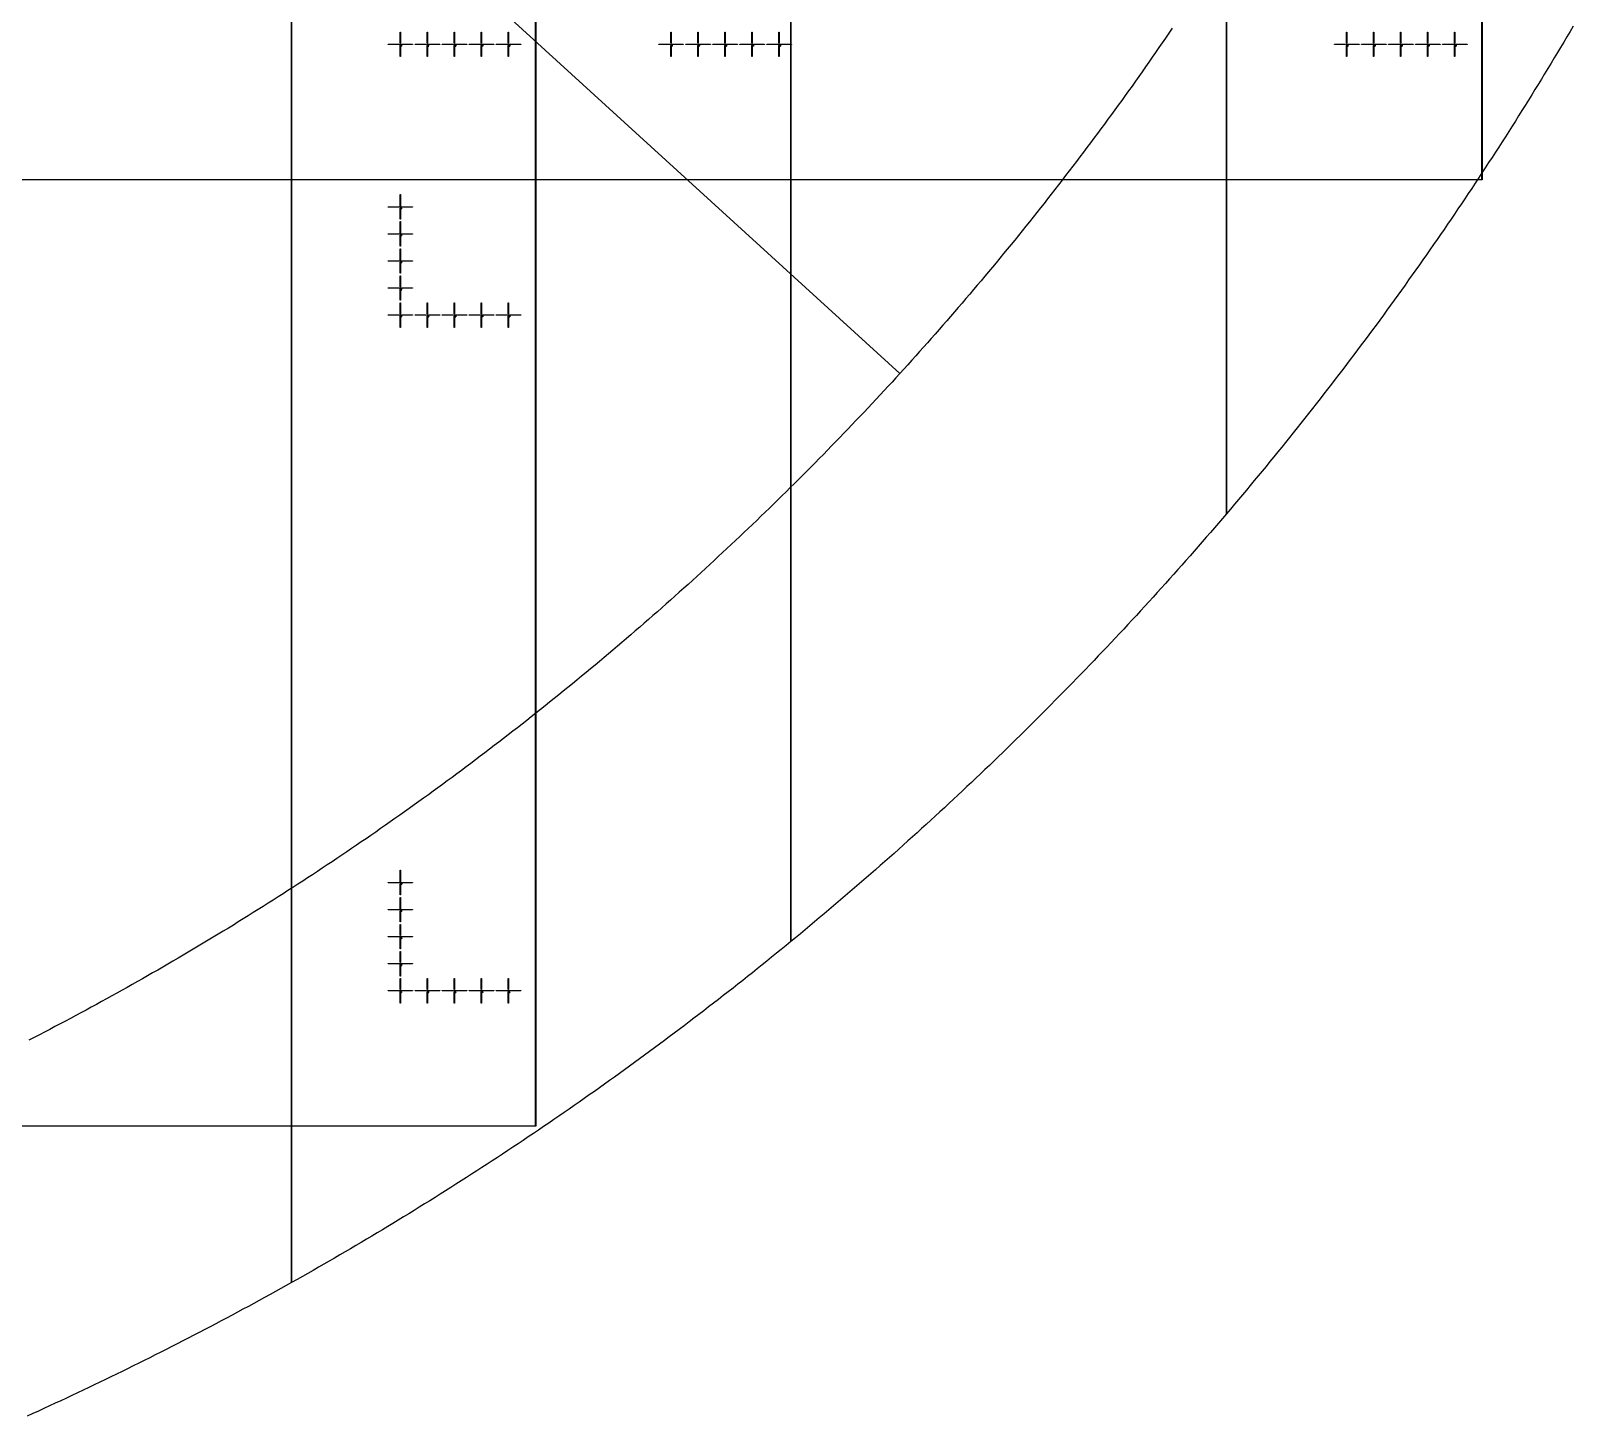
# Model space of a CAD drawing. Extents: x -25400 to 25400, y -24113 to 25400.
# Drawn here: x 10492 to 21905, y -23144 to -12893 of the extents above; entities that cross this region are included whole.
import ezdxf

# ---------------------------------------------------------------- set-up
doc = ezdxf.new("R2010")
doc.units = 0
for name, color, linetype in [('L0D0', 2, 'CONTINUOUS'), ('L1D0', 3, 'CONTINUOUS'), ('L3D0', 4, 'CONTINUOUS')]:
    doc.layers.add(name, color=color, linetype=linetype)

msp = doc.modelspace()

# ---------------------------------------------------------------- linework, layer by layer
at = {"layer": 'L0D0'}
for points in [[(12421.944, 14016), (12421.944, -22155.255), (12382.059, -22177.57), (12342.135, -22199.813), (12302.171, -22221.984), (12262.167, -22244.084), (12222.123, -22266.111), (12182.04, -22288.067), (12141.917, -22309.95), (12101.755, -22331.761), (12061.553, -22353.499), (12021.313, -22375.166), (11981.034, -22396.759), (11940.716, -22418.281), (11900.359, -22439.729), (11859.964, -22461.105), (11819.53, -22482.409), (11779.058, -22503.639), (11738.548, -22524.797), (11698, -22545.882), (11657.414, -22566.894), (11616.791, -22587.832), (11576.129, -22608.698), (11535.431, -22629.491), (11494.695, -22650.21), (11453.921, -22670.855), (11413.111, -22691.428), (11372.264, -22711.927), (11331.379, -22732.352), (11290.459, -22752.704), (11249.501, -22772.982), (11208.507, -22793.187), (11167.477, -22813.317), (11126.411, -22833.374), (11085.309, -22853.357), (11044.171, -22873.266), (11002.997, -22893.101), (10961.787, -22912.862), (10920.542, -22932.548), (10879.262, -22952.16), (10837.946, -22971.698), (10796.595, -22991.162), (10755.21, -23010.551), (10713.789, -23029.866), (10672.334, -23049.106), (10630.844, -23068.271), (10589.32, -23087.362), (10547.762, -23106.378), (10506.169, -23125.32), (10464.543, -23144.186)], [(16115.797, 7078), (16115.797, -19632.653), (16080.446, -19661.619), (16045.043, -19690.521), (16009.587, -19719.359), (15974.08, -19748.133), (15938.522, -19776.843), (15902.911, -19805.49), (15867.249, -19834.072), (15831.536, -19862.59), (15795.771, -19891.043), (15759.956, -19919.433), (15724.089, -19947.757), (15688.171, -19976.018), (15652.203, -20004.213), (15616.184, -20032.344), (15580.114, -20060.41), (15543.994, -20088.411), (15507.824, -20116.347), (15471.603, -20144.217), (15435.333, -20172.023), (15399.012, -20199.763), (15362.641, -20227.438), (15326.221, -20255.047), (15289.751, -20282.591), (15253.232, -20310.069), (15216.663, -20337.482), (15180.045, -20364.828), (15143.378, -20392.109), (15106.662, -20419.323), (15069.897, -20446.472), (15033.083, -20473.554), (14996.22, -20500.57), (14959.309, -20527.52), (14922.35, -20554.403), (14885.342, -20581.22), (14848.286, -20607.97), (14811.182, -20634.653), (14774.03, -20661.269), (14736.83, -20687.819), (14699.582, -20714.302), (14662.287, -20740.717), (14624.944, -20767.065), (14587.554, -20793.347), (14550.117, -20819.56), (14512.633, -20845.707), (14475.101, -20871.786), (14437.523, -20897.797), (14399.898, -20923.741), (14362.227, -20949.617), (14324.509, -20975.425), (14286.744, -21001.165), (14248.933, -21026.838), (14211.077, -21052.442), (14173.174, -21077.978), (14135.225, -21103.445), (14097.231, -21128.845), (14059.191, -21154.176), (14021.105, -21179.439), (13982.974, -21204.633), (13944.798, -21229.758), (13906.576, -21254.815), (13868.31, -21279.802), (13829.998, -21304.721), (13791.642, -21329.571), (13753.241, -21354.352), (13714.796, -21379.064), (13676.306, -21403.706), (13637.772, -21428.28), (13599.194, -21452.783), (13560.572, -21477.218), (13521.906, -21501.583), (13483.196, -21525.878), (13444.443, -21550.104), (13405.646, -21574.259), (13366.805, -21598.345), (13327.922, -21622.361), (13288.995, -21646.307), (13250.025, -21670.183), (13211.012, -21693.989), (13171.956, -21717.725), (13132.858, -21741.39), (13093.718, -21764.985), (13054.534, -21788.509), (13015.309, -21811.963), (12976.042, -21835.346), (12936.732, -21858.659), (12897.381, -21881.901), (12857.988, -21905.071), (12818.553, -21928.171), (12779.077, -21951.2), (12739.559, -21974.158), (12700, -21997.045), (12660.4, -22019.861), (12620.759, -22042.605), (12581.077, -22065.278), (12541.355, -22087.88), (12501.591, -22110.41), (12461.788, -22132.868), (12421.944, -22155.255), (12421.944, 14016)], [(19339.518, 7078), (19339.518, -16466.422), (19309.859, -16501.193), (19280.137, -16535.91), (19250.352, -16570.574), (19220.506, -16605.185), (19190.597, -16639.742), (19160.625, -16674.245), (19130.592, -16708.693), (19100.497, -16743.088), (19070.34, -16777.429), (19040.122, -16811.715), (19009.842, -16845.947), (18979.5, -16880.124), (18949.096, -16914.247), (18918.632, -16948.315), (18888.106, -16982.328), (18857.519, -17016.286), (18826.871, -17050.189), (18796.162, -17084.036), (18765.392, -17117.829), (18734.561, -17151.566), (18703.67, -17185.247), (18672.718, -17218.873), (18641.706, -17252.443), (18610.633, -17285.957), (18579.501, -17319.416), (18548.308, -17352.818), (18517.055, -17386.164), (18485.741, -17419.454), (18454.369, -17452.687), (18422.936, -17485.864), (18391.444, -17518.984), (18359.892, -17552.047), (18328.281, -17585.054), (18296.61, -17618.004), (18264.88, -17650.897), (18233.091, -17683.732), (18201.243, -17716.51), (18169.336, -17749.231), (18137.371, -17781.895), (18105.346, -17814.501), (18073.263, -17847.049), (18041.122, -17879.54), (18008.922, -17911.972), (17976.663, -17944.347), (17944.347, -17976.663), (17911.972, -18008.922), (17879.54, -18041.122), (17847.049, -18073.263), (17814.501, -18105.346), (17781.895, -18137.371), (17749.231, -18169.336), (17716.51, -18201.243), (17683.732, -18233.091), (17650.897, -18264.88), (17618.004, -18296.61), (17585.054, -18328.281), (17552.047, -18359.892), (17518.984, -18391.444), (17485.864, -18422.936), (17452.687, -18454.369), (17419.454, -18485.741), (17386.164, -18517.055), (17352.818, -18548.308), (17319.416, -18579.501), (17285.957, -18610.633), (17252.443, -18641.706), (17218.873, -18672.718), (17185.247, -18703.67), (17151.566, -18734.561), (17117.829, -18765.392), (17084.036, -18796.162), (17050.189, -18826.871), (17016.286, -18857.519), (16982.328, -18888.106), (16948.315, -18918.632), (16914.247, -18949.096), (16880.124, -18979.5), (16845.947, -19009.842), (16811.715, -19040.122), (16777.429, -19070.34), (16743.088, -19100.497), (16708.693, -19130.592), (16674.245, -19160.625), (16639.742, -19190.597), (16605.185, -19220.506), (16570.574, -19250.352), (16535.91, -19280.137), (16501.193, -19309.859), (16466.422, -19339.518), (16431.597, -19369.115), (16396.72, -19398.649), (16361.789, -19428.12), (16326.805, -19457.529), (16291.769, -19486.874), (16256.68, -19516.157), (16221.538, -19545.376), (16186.343, -19574.532), (16151.096, -19603.624), (16115.797, -19632.653), (16115.797, 7078)], [(21905.071, -12857.988), (21881.901, -12897.381), (21858.659, -12936.732), (21835.346, -12976.042), (21811.963, -13015.309), (21788.509, -13054.534), (21764.985, -13093.718), (21741.39, -13132.858), (21717.725, -13171.956), (21693.989, -13211.012), (21670.183, -13250.025), (21646.307, -13288.995), (21622.361, -13327.922), (21598.345, -13366.805), (21574.259, -13405.646), (21550.104, -13444.443), (21525.878, -13483.196), (21501.583, -13521.906), (21477.218, -13560.572), (21452.783, -13599.194), (21428.28, -13637.772), (21403.706, -13676.306), (21379.064, -13714.796), (21354.352, -13753.241), (21329.571, -13791.642), (21304.721, -13829.998), (21279.802, -13868.31), (21254.815, -13906.576), (21229.758, -13944.798), (21204.633, -13982.974), (21179.439, -14021.105), (21154.176, -14059.191), (21128.845, -14097.231), (21103.445, -14135.225), (21077.978, -14173.174), (21052.442, -14211.077), (21026.838, -14248.933), (21001.165, -14286.744), (20975.425, -14324.509), (20949.617, -14362.227), (20923.741, -14399.898), (20897.797, -14437.523), (20871.786, -14475.101), (20845.707, -14512.633), (20819.56, -14550.117), (20793.347, -14587.554), (20767.065, -14624.944), (20740.717, -14662.287), (20714.302, -14699.582), (20687.819, -14736.83), (20661.269, -14774.03), (20634.653, -14811.182), (20607.97, -14848.286), (20581.22, -14885.342), (20554.403, -14922.35), (20527.52, -14959.309), (20500.57, -14996.22), (20473.554, -15033.083), (20446.472, -15069.897), (20419.323, -15106.662), (20392.109, -15143.378), (20364.828, -15180.045), (20337.482, -15216.663), (20310.069, -15253.232), (20282.591, -15289.751), (20255.047, -15326.221), (20227.438, -15362.641), (20199.763, -15399.012), (20172.023, -15435.333), (20144.217, -15471.603), (20116.347, -15507.824), (20088.411, -15543.994), (20060.41, -15580.114), (20032.344, -15616.184), (20004.213, -15652.203), (19976.018, -15688.171), (19947.757, -15724.089), (19919.433, -15759.956), (19891.043, -15795.771), (19862.59, -15831.536), (19834.072, -15867.249), (19805.49, -15902.911), (19776.843, -15938.522), (19748.133, -15974.08), (19719.359, -16009.587), (19690.521, -16045.043), (19661.619, -16080.446), (19632.653, -16115.797), (19603.624, -16151.096), (19574.532, -16186.343), (19545.376, -16221.538), (19516.157, -16256.68), (19486.874, -16291.769), (19457.529, -16326.805), (19428.12, -16361.789), (19398.649, -16396.72), (19369.115, -16431.597), (19339.518, -16466.422), (19339.518, 7078)], [(0, 0), (16923.304, -15427.63), (16894.033, -15459.679), (16864.7, -15491.671), (16835.307, -15523.609), (16805.854, -15555.49), (16776.34, -15587.316), (16746.766, -15619.085), (16717.132, -15650.798), (16687.438, -15682.456), (16657.684, -15714.057), (16627.87, -15745.601), (16597.996, -15777.089), (16568.063, -15808.52), (16538.07, -15839.894), (16508.017, -15871.212), (16477.906, -15902.472), (16447.735, -15933.675), (16417.505, -15964.822), (16387.216, -15995.91), (16356.868, -16026.942), (16326.462, -16057.915), (16295.997, -16088.831), (16265.473, -16119.689), (16234.891, -16150.49), (16204.25, -16181.232), (16173.552, -16211.916), (16142.795, -16242.542), (16111.98, -16273.109), (16081.108, -16303.619), (16050.177, -16334.069), (16019.189, -16364.461), (15988.143, -16394.794), (15957.04, -16425.068), (15925.88, -16455.283), (15894.662, -16485.439), (15863.388, -16515.536), (15832.056, -16545.574), (15800.667, -16575.552), (15769.222, -16605.47), (15737.72, -16635.329), (15706.162, -16665.128), (15674.547, -16694.867), (15642.875, -16724.546), (15611.148, -16754.165), (15579.364, -16783.724), (15547.525, -16813.223), (15515.63, -16842.661), (15483.678, -16872.039), (15451.672, -16901.356), (15419.609, -16930.613), (15387.492, -16959.808), (15355.319, -16988.943), (15323.091, -17018.017), (15290.808, -17047.029), (15258.47, -17075.98), (15226.077, -17104.87), (15193.629, -17133.699), (15161.127, -17162.466), (15128.571, -17191.171), (15095.96, -17219.814), (15063.294, -17248.396), (15030.575, -17276.916), (14997.802, -17305.373), (14964.975, -17333.769), (14932.094, -17362.102), (14899.159, -17390.373), (14866.171, -17418.581), (14833.129, -17446.727), (14800.035, -17474.81), (14766.887, -17502.83), (14733.686, -17530.787), (14700.432, -17558.682), (14667.125, -17586.513), (14633.765, -17614.281), (14600.353, -17641.986), (14566.889, -17669.628), (14533.372, -17697.206), (14499.803, -17724.72), (14466.182, -17752.171), (14432.509, -17779.558), (14398.784, -17806.881), (14365.007, -17834.14), (14331.179, -17861.335), (14297.299, -17888.466), (14263.368, -17915.533), (14229.386, -17942.535), (14195.352, -17969.473), (14161.268, -17996.347), (14127.133, -18023.155), (14092.947, -18049.899), (14058.71, -18076.578), (14024.423, -18103.192), (13990.085, -18129.741), (13955.697, -18156.225), (13921.259, -18182.644), (13886.771, -18208.997), (13852.233, -18235.285), (13817.646, -18261.508), (13783.008, -18287.665), (13748.322, -18313.756), (13713.585, -18339.781), (13678.8, -18365.741), (13643.965, -18391.634), (13609.082, -18417.462), (13574.149, -18443.223), (13539.168, -18468.918), (13504.138, -18494.547), (13469.059, -18520.109), (13433.933, -18545.605), (13398.758, -18571.034), (13363.534, -18596.396), (13328.263, -18621.692), (13292.944, -18646.92), (13257.577, -18672.082), (13222.163, -18697.177), (13186.701, -18722.204), (13151.191, -18747.164), (13115.635, -18772.057), (13080.031, -18796.882), (13044.38, -18821.64), (13008.683, -18846.331), (12972.938, -18870.953), (12937.147, -18895.508), (12901.31, -18919.995), (12865.426, -18944.414), (12829.496, -18968.764), (12793.52, -18993.047), (12757.498, -19017.262), (12721.431, -19041.408), (12685.317, -19065.485), (12649.158, -19089.495), (12612.953, -19113.435), (12576.703, -19137.307), (12540.408, -19161.111), (12504.068, -19184.845), (12467.683, -19208.51), (12431.254, -19232.107), (12394.779, -19255.634), (12358.26, -19279.093), (12321.697, -19302.481), (12285.089, -19325.801), (12248.437, -19349.051), (12211.741, -19372.232), (12175.002, -19395.343), (12138.218, -19418.384), (12101.391, -19441.356), (12064.521, -19464.258), (12027.607, -19487.09), (11990.65, -19509.852), (11953.65, -19532.543), (11916.607, -19555.165), (11879.521, -19577.716), (11842.393, -19600.197), (11805.221, -19622.608), (11768.008, -19644.948), (11730.752, -19667.218), (11693.454, -19689.417), (11656.114, -19711.545), (11618.733, -19733.602), (11581.309, -19755.589), (11543.844, -19777.504), (11506.337, -19799.348), (11468.789, -19821.122), (11431.2, -19842.824), (11393.57, -19864.455), (11355.899, -19886.014), (11318.187, -19907.502), (11280.434, -19928.919), (11242.641, -19950.264), (11204.808, -19971.537), (11166.934, -19992.738), (11129.02, -20013.868), (11091.066, -20034.926), (11053.073, -20055.911), (11015.039, -20076.825), (10976.966, -20097.667), (10938.854, -20118.436), (10900.702, -20139.133), (10862.511, -20159.758), (10824.281, -20180.311), (10786.013, -20200.79), (10747.705, -20221.198), (10709.359, -20241.532), (10670.974, -20261.794), (10632.551, -20281.983), (10594.09, -20302.1), (10555.591, -20322.143), (10517.054, -20342.113), (10478.479, -20362.011)], [(18938.315, -12874.402), (18913.879, -12910.274), (18889.375, -12946.1), (18864.804, -12981.879), (18840.164, -13017.611), (18815.457, -13053.297), (18790.682, -13088.936), (18765.84, -13124.528), (18740.931, -13160.073), (18715.954, -13195.571), (18690.909, -13231.021), (18665.798, -13266.423), (18640.619, -13301.778), (18615.374, -13337.085), (18590.062, -13372.345), (18564.683, -13407.556), (18539.237, -13442.719), (18513.725, -13477.834), (18488.146, -13512.9), (18462.501, -13547.918), (18436.789, -13582.887), (18411.011, -13617.807), (18385.167, -13652.678), (18359.257, -13687.501), (18333.281, -13722.274), (18307.239, -13756.998), (18281.132, -13791.672), (18254.958, -13826.297), (18228.72, -13860.872), (18202.415, -13895.398), (18176.045, -13929.873), (18149.61, -13964.299), (18123.11, -13998.674), (18096.545, -14032.999), (18069.914, -14067.274), (18043.219, -14101.498), (18016.459, -14135.671), (17989.634, -14169.794), (17962.745, -14203.866), (17935.791, -14237.886), (17908.772, -14271.856), (17881.69, -14305.774), (17854.543, -14339.641), (17827.332, -14373.456), (17800.056, -14407.22), (17772.717, -14440.932), (17745.314, -14474.592), (17717.848, -14508.2), (17690.317, -14541.756), (17662.723, -14575.26), (17635.066, -14608.711), (17607.345, -14642.11), (17579.561, -14675.457), (17551.714, -14708.75), (17523.804, -14741.991), (17495.831, -14775.179), (17467.795, -14808.313), (17439.696, -14841.395), (17411.535, -14874.423), (17383.311, -14907.398), (17355.024, -14940.319), (17326.676, -14973.186), (17298.265, -15006), (17269.791, -15038.76), (17241.256, -15071.466), (17212.659, -15104.117), (17184, -15136.715), (17155.28, -15169.258), (17126.497, -15201.746), (17097.653, -15234.18), (17068.748, -15266.559), (17039.782, -15298.884), (17010.754, -15331.153), (16981.665, -15363.367), (16952.515, -15395.526), (16923.304, -15427.63), (0, 0)]]:
    msp.add_lwpolyline(points, dxfattribs=at)
at = {"layer": 'L1D0'}
for points in [[(13135.5, -12994.4), (13135.5, -12991.9), (13218.5, -12991.9), (13218.5, -12994.4)], [(13226.3, -12998.15), (13226.3, -12993.35), (13221.5, -12993.35), (13221.5, -12992.95), (13226.3, -12992.95), (13226.3, -12988.15), (13226.7, -12988.15), (13226.7, -12992.95), (13231.5, -12992.95), (13231.5, -12993.35), (13226.7, -12993.35), (13226.7, -12998.15)], [(13225.25, -12985.15), (13225.25, -12902.15), (13227.75, -12902.15), (13227.75, -12985.15)], [(13225.25, -13084.15), (13225.25, -13001.15), (13227.75, -13001.15), (13227.75, -13084.15)], [(13233.389, -13006.372), (13233.389, -13005.483), (13234.278, -13005.483), (13234.278, -13001.928), (13233.389, -13001.928), (13233.389, -13001.039), (13234.278, -13001.039), (13234.278, -13000.15), (13235.167, -13000.15), (13235.167, -13005.483), (13236.056, -13005.483), (13236.056, -13006.372)], [(13234.5, -12994.4), (13234.5, -12991.9), (13317.5, -12991.9), (13317.5, -12994.4)], [(13335.5, -12994.4), (13335.5, -12991.9), (13418.5, -12991.9), (13418.5, -12994.4)], [(13426.3, -12998.15), (13426.3, -12993.35), (13421.5, -12993.35), (13421.5, -12992.95), (13426.3, -12992.95), (13426.3, -12988.15), (13426.7, -12988.15), (13426.7, -12992.95), (13431.5, -12992.95), (13431.5, -12993.35), (13426.7, -12993.35), (13426.7, -12998.15)], [(13425.25, -12985.15), (13425.25, -12902.15), (13427.75, -12902.15), (13427.75, -12985.15)], [(13425.25, -13084.15), (13425.25, -13001.15), (13427.75, -13001.15), (13427.75, -13084.15)], [(13432.5, -13001.928), (13432.5, -13001.039), (13433.389, -13001.039), (13433.389, -13001.928)], [(13432.5, -13006.372), (13432.5, -13004.594), (13433.389, -13004.594), (13433.389, -13005.483), (13436.944, -13005.483), (13436.944, -13006.372)], [(13433.389, -13001.039), (13433.389, -13000.15), (13436.056, -13000.15), (13436.056, -13001.039)], [(13433.389, -13004.594), (13433.389, -13003.706), (13435.167, -13003.706), (13435.167, -13004.594)], [(13434.5, -12994.4), (13434.5, -12991.9), (13517.5, -12991.9), (13517.5, -12994.4)], [(13435.167, -13003.706), (13435.167, -13002.817), (13436.056, -13002.817), (13436.056, -13003.706)], [(13436.056, -13002.817), (13436.056, -13001.039), (13436.944, -13001.039), (13436.944, -13002.817)], [(13535.5, -12994.4), (13535.5, -12991.9), (13618.5, -12991.9), (13618.5, -12994.4)], [(13626.3, -12998.15), (13626.3, -12993.35), (13621.5, -12993.35), (13621.5, -12992.95), (13626.3, -12992.95), (13626.3, -12988.15), (13626.7, -12988.15), (13626.7, -12992.95), (13631.5, -12992.95), (13631.5, -12993.35), (13626.7, -12993.35), (13626.7, -12998.15)], [(13625.25, -12985.15), (13625.25, -12902.15), (13627.75, -12902.15), (13627.75, -12985.15)], [(13625.25, -13084.15), (13625.25, -13001.15), (13627.75, -13001.15), (13627.75, -13084.15)], [(13632.5, -13001.039), (13632.5, -13000.15), (13636.056, -13000.15), (13636.056, -13001.039)], [(13632.5, -13006.372), (13632.5, -13005.483), (13636.056, -13005.483), (13636.056, -13006.372)], [(13633.389, -13003.706), (13633.389, -13002.817), (13636.056, -13002.817), (13636.056, -13003.706)], [(13634.5, -12994.4), (13634.5, -12991.9), (13717.5, -12991.9), (13717.5, -12994.4)], [(13636.056, -13002.817), (13636.056, -13001.039), (13636.944, -13001.039), (13636.944, -13002.817)], [(13636.056, -13005.483), (13636.056, -13003.706), (13636.944, -13003.706), (13636.944, -13005.483)], [(13735.5, -12994.4), (13735.5, -12991.9), (13818.5, -12991.9), (13818.5, -12994.4)], [(13826.3, -12998.15), (13826.3, -12993.35), (13821.5, -12993.35), (13821.5, -12992.95), (13826.3, -12992.95), (13826.3, -12988.15), (13826.7, -12988.15), (13826.7, -12992.95), (13831.5, -12992.95), (13831.5, -12993.35), (13826.7, -12993.35), (13826.7, -12998.15)], [(13825.25, -12985.15), (13825.25, -12902.15), (13827.75, -12902.15), (13827.75, -12985.15)], [(13825.25, -13084.15), (13825.25, -13001.15), (13827.75, -13001.15), (13827.75, -13084.15)], [(13835.167, -13006.372), (13835.167, -13004.594), (13832.5, -13004.594), (13832.5, -13002.817), (13833.389, -13002.817), (13833.389, -13003.706), (13835.167, -13003.706), (13835.167, -13001.039), (13834.278, -13001.039), (13834.278, -13000.15), (13836.056, -13000.15), (13836.056, -13003.706), (13836.944, -13003.706), (13836.944, -13004.594), (13836.056, -13004.594), (13836.056, -13006.372)], [(13833.389, -13002.817), (13833.389, -13001.039), (13834.278, -13001.039), (13834.278, -13002.817)], [(13834.5, -12994.4), (13834.5, -12991.9), (13917.5, -12991.9), (13917.5, -12994.4)], [(13935.5, -12994.4), (13935.5, -12991.9), (14018.5, -12991.9), (14018.5, -12994.4)], [(14026.3, -12998.15), (14026.3, -12993.35), (14021.5, -12993.35), (14021.5, -12992.95), (14026.3, -12992.95), (14026.3, -12988.15), (14026.7, -12988.15), (14026.7, -12992.95), (14031.5, -12992.95), (14031.5, -12993.35), (14026.7, -12993.35), (14026.7, -12998.15)], [(14025.25, -12985.15), (14025.25, -12902.15), (14027.75, -12902.15), (14027.75, -12985.15)], [(14025.25, -13084.15), (14025.25, -13001.15), (14027.75, -13001.15), (14027.75, -13084.15)], [(14032.5, -13003.706), (14032.5, -13000.15), (14036.944, -13000.15), (14036.944, -13001.039), (14033.389, -13001.039), (14033.389, -13002.817), (14036.056, -13002.817), (14036.056, -13003.706)], [(14032.5, -13006.372), (14032.5, -13005.483), (14036.056, -13005.483), (14036.056, -13006.372)], [(14034.5, -12994.4), (14034.5, -12991.9), (14117.5, -12991.9), (14117.5, -12994.4)], [(14036.056, -13005.483), (14036.056, -13003.706), (14036.944, -13003.706), (14036.944, -13005.483)], [(15138.5, -12994.4), (15138.5, -12991.9), (15221.5, -12991.9), (15221.5, -12994.4)], [(15229.3, -12998.15), (15229.3, -12993.35), (15224.5, -12993.35), (15224.5, -12992.95), (15229.3, -12992.95), (15229.3, -12988.15), (15229.7, -12988.15), (15229.7, -12992.95), (15234.5, -12992.95), (15234.5, -12993.35), (15229.7, -12993.35), (15229.7, -12998.15)], [(15228.25, -12985.15), (15228.25, -12902.15), (15230.75, -12902.15), (15230.75, -12985.15)], [(15228.25, -13084.15), (15228.25, -13001.15), (15230.75, -13001.15), (15230.75, -13084.15)], [(15236.389, -13006.372), (15236.389, -13005.483), (15237.278, -13005.483), (15237.278, -13001.928), (15236.389, -13001.928), (15236.389, -13001.039), (15237.278, -13001.039), (15237.278, -13000.15), (15238.167, -13000.15), (15238.167, -13005.483), (15239.056, -13005.483), (15239.056, -13006.372)], [(15237.5, -12994.4), (15237.5, -12991.9), (15320.5, -12991.9), (15320.5, -12994.4)], [(15338.5, -12994.4), (15338.5, -12991.9), (15421.5, -12991.9), (15421.5, -12994.4)], [(15429.3, -12998.15), (15429.3, -12993.35), (15424.5, -12993.35), (15424.5, -12992.95), (15429.3, -12992.95), (15429.3, -12988.15), (15429.7, -12988.15), (15429.7, -12992.95), (15434.5, -12992.95), (15434.5, -12993.35), (15429.7, -12993.35), (15429.7, -12998.15)], [(15428.25, -12985.15), (15428.25, -12902.15), (15430.75, -12902.15), (15430.75, -12985.15)], [(15428.25, -13084.15), (15428.25, -13001.15), (15430.75, -13001.15), (15430.75, -13084.15)], [(15435.5, -13001.928), (15435.5, -13001.039), (15436.389, -13001.039), (15436.389, -13001.928)], [(15435.5, -13006.372), (15435.5, -13004.594), (15436.389, -13004.594), (15436.389, -13005.483), (15439.944, -13005.483), (15439.944, -13006.372)], [(15436.389, -13001.039), (15436.389, -13000.15), (15439.056, -13000.15), (15439.056, -13001.039)], [(15436.389, -13004.594), (15436.389, -13003.706), (15438.167, -13003.706), (15438.167, -13004.594)], [(15437.5, -12994.4), (15437.5, -12991.9), (15520.5, -12991.9), (15520.5, -12994.4)], [(15438.167, -13003.706), (15438.167, -13002.817), (15439.056, -13002.817), (15439.056, -13003.706)], [(15439.056, -13002.817), (15439.056, -13001.039), (15439.944, -13001.039), (15439.944, -13002.817)], [(15538.5, -12994.4), (15538.5, -12991.9), (15621.5, -12991.9), (15621.5, -12994.4)], [(15629.3, -12998.15), (15629.3, -12993.35), (15624.5, -12993.35), (15624.5, -12992.95), (15629.3, -12992.95), (15629.3, -12988.15), (15629.7, -12988.15), (15629.7, -12992.95), (15634.5, -12992.95), (15634.5, -12993.35), (15629.7, -12993.35), (15629.7, -12998.15)], [(15628.25, -12985.15), (15628.25, -12902.15), (15630.75, -12902.15), (15630.75, -12985.15)], [(15628.25, -13084.15), (15628.25, -13001.15), (15630.75, -13001.15), (15630.75, -13084.15)], [(15635.5, -13001.039), (15635.5, -13000.15), (15639.056, -13000.15), (15639.056, -13001.039)], [(15635.5, -13006.372), (15635.5, -13005.483), (15639.056, -13005.483), (15639.056, -13006.372)], [(15636.389, -13003.706), (15636.389, -13002.817), (15639.056, -13002.817), (15639.056, -13003.706)], [(15637.5, -12994.4), (15637.5, -12991.9), (15720.5, -12991.9), (15720.5, -12994.4)], [(15639.056, -13002.817), (15639.056, -13001.039), (15639.944, -13001.039), (15639.944, -13002.817)], [(15639.056, -13005.483), (15639.056, -13003.706), (15639.944, -13003.706), (15639.944, -13005.483)], [(15738.5, -12994.4), (15738.5, -12991.9), (15821.5, -12991.9), (15821.5, -12994.4)], [(15829.3, -12998.15), (15829.3, -12993.35), (15824.5, -12993.35), (15824.5, -12992.95), (15829.3, -12992.95), (15829.3, -12988.15), (15829.7, -12988.15), (15829.7, -12992.95), (15834.5, -12992.95), (15834.5, -12993.35), (15829.7, -12993.35), (15829.7, -12998.15)], [(15828.25, -12985.15), (15828.25, -12902.15), (15830.75, -12902.15), (15830.75, -12985.15)], [(15828.25, -13084.15), (15828.25, -13001.15), (15830.75, -13001.15), (15830.75, -13084.15)], [(15838.167, -13006.372), (15838.167, -13004.594), (15835.5, -13004.594), (15835.5, -13002.817), (15836.389, -13002.817), (15836.389, -13003.706), (15838.167, -13003.706), (15838.167, -13001.039), (15837.278, -13001.039), (15837.278, -13000.15), (15839.056, -13000.15), (15839.056, -13003.706), (15839.944, -13003.706), (15839.944, -13004.594), (15839.056, -13004.594), (15839.056, -13006.372)], [(15836.389, -13002.817), (15836.389, -13001.039), (15837.278, -13001.039), (15837.278, -13002.817)], [(15837.5, -12994.4), (15837.5, -12991.9), (15920.5, -12991.9), (15920.5, -12994.4)], [(15938.5, -12994.4), (15938.5, -12991.9), (16021.5, -12991.9), (16021.5, -12994.4)], [(16029.3, -12998.15), (16029.3, -12993.35), (16024.5, -12993.35), (16024.5, -12992.95), (16029.3, -12992.95), (16029.3, -12988.15), (16029.7, -12988.15), (16029.7, -12992.95), (16034.5, -12992.95), (16034.5, -12993.35), (16029.7, -12993.35), (16029.7, -12998.15)], [(16028.25, -12985.15), (16028.25, -12902.15), (16030.75, -12902.15), (16030.75, -12985.15)], [(16028.25, -13084.15), (16028.25, -13001.15), (16030.75, -13001.15), (16030.75, -13084.15)], [(16035.5, -13003.706), (16035.5, -13000.15), (16039.944, -13000.15), (16039.944, -13001.039), (16036.389, -13001.039), (16036.389, -13002.817), (16039.056, -13002.817), (16039.056, -13003.706)], [(16035.5, -13006.372), (16035.5, -13005.483), (16039.056, -13005.483), (16039.056, -13006.372)], [(16037.5, -12994.4), (16037.5, -12991.9), (16120.5, -12991.9), (16120.5, -12994.4)], [(16039.056, -13005.483), (16039.056, -13003.706), (16039.944, -13003.706), (16039.944, -13005.483)], [(20138.5, -12994.4), (20138.5, -12991.9), (20221.5, -12991.9), (20221.5, -12994.4)], [(20229.3, -12998.15), (20229.3, -12993.35), (20224.5, -12993.35), (20224.5, -12992.95), (20229.3, -12992.95), (20229.3, -12988.15), (20229.7, -12988.15), (20229.7, -12992.95), (20234.5, -12992.95), (20234.5, -12993.35), (20229.7, -12993.35), (20229.7, -12998.15)], [(20228.25, -12985.15), (20228.25, -12902.15), (20230.75, -12902.15), (20230.75, -12985.15)], [(20228.25, -13084.15), (20228.25, -13001.15), (20230.75, -13001.15), (20230.75, -13084.15)], [(20236.389, -13006.372), (20236.389, -13005.483), (20237.278, -13005.483), (20237.278, -13001.928), (20236.389, -13001.928), (20236.389, -13001.039), (20237.278, -13001.039), (20237.278, -13000.15), (20238.167, -13000.15), (20238.167, -13005.483), (20239.056, -13005.483), (20239.056, -13006.372)], [(20237.5, -12994.4), (20237.5, -12991.9), (20320.5, -12991.9), (20320.5, -12994.4)], [(20338.5, -12994.4), (20338.5, -12991.9), (20421.5, -12991.9), (20421.5, -12994.4)], [(20429.3, -12998.15), (20429.3, -12993.35), (20424.5, -12993.35), (20424.5, -12992.95), (20429.3, -12992.95), (20429.3, -12988.15), (20429.7, -12988.15), (20429.7, -12992.95), (20434.5, -12992.95), (20434.5, -12993.35), (20429.7, -12993.35), (20429.7, -12998.15)], [(20428.25, -12985.15), (20428.25, -12902.15), (20430.75, -12902.15), (20430.75, -12985.15)], [(20428.25, -13084.15), (20428.25, -13001.15), (20430.75, -13001.15), (20430.75, -13084.15)], [(20435.5, -13001.928), (20435.5, -13001.039), (20436.389, -13001.039), (20436.389, -13001.928)], [(20435.5, -13006.372), (20435.5, -13004.594), (20436.389, -13004.594), (20436.389, -13005.483), (20439.944, -13005.483), (20439.944, -13006.372)], [(20436.389, -13001.039), (20436.389, -13000.15), (20439.056, -13000.15), (20439.056, -13001.039)], [(20436.389, -13004.594), (20436.389, -13003.706), (20438.167, -13003.706), (20438.167, -13004.594)], [(20437.5, -12994.4), (20437.5, -12991.9), (20520.5, -12991.9), (20520.5, -12994.4)], [(20438.167, -13003.706), (20438.167, -13002.817), (20439.056, -13002.817), (20439.056, -13003.706)], [(20439.056, -13002.817), (20439.056, -13001.039), (20439.944, -13001.039), (20439.944, -13002.817)], [(20538.5, -12994.4), (20538.5, -12991.9), (20621.5, -12991.9), (20621.5, -12994.4)], [(20629.3, -12998.15), (20629.3, -12993.35), (20624.5, -12993.35), (20624.5, -12992.95), (20629.3, -12992.95), (20629.3, -12988.15), (20629.7, -12988.15), (20629.7, -12992.95), (20634.5, -12992.95), (20634.5, -12993.35), (20629.7, -12993.35), (20629.7, -12998.15)], [(20628.25, -12985.15), (20628.25, -12902.15), (20630.75, -12902.15), (20630.75, -12985.15)], [(20628.25, -13084.15), (20628.25, -13001.15), (20630.75, -13001.15), (20630.75, -13084.15)], [(20635.5, -13001.039), (20635.5, -13000.15), (20639.056, -13000.15), (20639.056, -13001.039)], [(20635.5, -13006.372), (20635.5, -13005.483), (20639.056, -13005.483), (20639.056, -13006.372)], [(20636.389, -13003.706), (20636.389, -13002.817), (20639.056, -13002.817), (20639.056, -13003.706)], [(20637.5, -12994.4), (20637.5, -12991.9), (20720.5, -12991.9), (20720.5, -12994.4)], [(20639.056, -13002.817), (20639.056, -13001.039), (20639.944, -13001.039), (20639.944, -13002.817)], [(20639.056, -13005.483), (20639.056, -13003.706), (20639.944, -13003.706), (20639.944, -13005.483)], [(20738.5, -12994.4), (20738.5, -12991.9), (20821.5, -12991.9), (20821.5, -12994.4)], [(20829.3, -12998.15), (20829.3, -12993.35), (20824.5, -12993.35), (20824.5, -12992.95), (20829.3, -12992.95), (20829.3, -12988.15), (20829.7, -12988.15), (20829.7, -12992.95), (20834.5, -12992.95), (20834.5, -12993.35), (20829.7, -12993.35), (20829.7, -12998.15)], [(20828.25, -12985.15), (20828.25, -12902.15), (20830.75, -12902.15), (20830.75, -12985.15)], [(20828.25, -13084.15), (20828.25, -13001.15), (20830.75, -13001.15), (20830.75, -13084.15)], [(20838.167, -13006.372), (20838.167, -13004.594), (20835.5, -13004.594), (20835.5, -13002.817), (20836.389, -13002.817), (20836.389, -13003.706), (20838.167, -13003.706), (20838.167, -13001.039), (20837.278, -13001.039), (20837.278, -13000.15), (20839.056, -13000.15), (20839.056, -13003.706), (20839.944, -13003.706), (20839.944, -13004.594), (20839.056, -13004.594), (20839.056, -13006.372)], [(20836.389, -13002.817), (20836.389, -13001.039), (20837.278, -13001.039), (20837.278, -13002.817)], [(20837.5, -12994.4), (20837.5, -12991.9), (20920.5, -12991.9), (20920.5, -12994.4)], [(20938.5, -12994.4), (20938.5, -12991.9), (21021.5, -12991.9), (21021.5, -12994.4)], [(21029.3, -12998.15), (21029.3, -12993.35), (21024.5, -12993.35), (21024.5, -12992.95), (21029.3, -12992.95), (21029.3, -12988.15), (21029.7, -12988.15), (21029.7, -12992.95), (21034.5, -12992.95), (21034.5, -12993.35), (21029.7, -12993.35), (21029.7, -12998.15)], [(21028.25, -12985.15), (21028.25, -12902.15), (21030.75, -12902.15), (21030.75, -12985.15)], [(21028.25, -13084.15), (21028.25, -13001.15), (21030.75, -13001.15), (21030.75, -13084.15)], [(21035.5, -13003.706), (21035.5, -13000.15), (21039.944, -13000.15), (21039.944, -13001.039), (21036.389, -13001.039), (21036.389, -13002.817), (21039.056, -13002.817), (21039.056, -13003.706)], [(21035.5, -13006.372), (21035.5, -13005.483), (21039.056, -13005.483), (21039.056, -13006.372)], [(21037.5, -12994.4), (21037.5, -12991.9), (21120.5, -12991.9), (21120.5, -12994.4)], [(21039.056, -13005.483), (21039.056, -13003.706), (21039.944, -13003.706), (21039.944, -13005.483)], [(13225.25, -14188.15), (13225.25, -14105.15), (13227.75, -14105.15), (13227.75, -14188.15)], [(13135.5, -14197.4), (13135.5, -14194.9), (13218.5, -14194.9), (13218.5, -14197.4)], [(13226.3, -14201.15), (13226.3, -14196.35), (13221.5, -14196.35), (13221.5, -14195.95), (13226.3, -14195.95), (13226.3, -14191.15), (13226.7, -14191.15), (13226.7, -14195.95), (13231.5, -14195.95), (13231.5, -14196.35), (13226.7, -14196.35), (13226.7, -14201.15)], [(13225.25, -14287.15), (13225.25, -14204.15), (13227.75, -14204.15), (13227.75, -14287.15)], [(13232.5, -14206.706), (13232.5, -14203.15), (13236.944, -14203.15), (13236.944, -14204.039), (13233.389, -14204.039), (13233.389, -14205.817), (13236.056, -14205.817), (13236.056, -14206.706)], [(13232.5, -14209.372), (13232.5, -14208.483), (13236.056, -14208.483), (13236.056, -14209.372)], [(13234.5, -14197.4), (13234.5, -14194.9), (13317.5, -14194.9), (13317.5, -14197.4)], [(13236.056, -14208.483), (13236.056, -14206.706), (13236.944, -14206.706), (13236.944, -14208.483)], [(13225.25, -14388.15), (13225.25, -14305.15), (13227.75, -14305.15), (13227.75, -14388.15)], [(13135.5, -14397.4), (13135.5, -14394.9), (13218.5, -14394.9), (13218.5, -14397.4)], [(13226.3, -14401.15), (13226.3, -14396.35), (13221.5, -14396.35), (13221.5, -14395.95), (13226.3, -14395.95), (13226.3, -14391.15), (13226.7, -14391.15), (13226.7, -14395.95), (13231.5, -14395.95), (13231.5, -14396.35), (13226.7, -14396.35), (13226.7, -14401.15)], [(13225.25, -14487.15), (13225.25, -14404.15), (13227.75, -14404.15), (13227.75, -14487.15)], [(13235.167, -14409.372), (13235.167, -14407.594), (13232.5, -14407.594), (13232.5, -14405.817), (13233.389, -14405.817), (13233.389, -14406.706), (13235.167, -14406.706), (13235.167, -14404.039), (13234.278, -14404.039), (13234.278, -14403.15), (13236.056, -14403.15), (13236.056, -14406.706), (13236.944, -14406.706), (13236.944, -14407.594), (13236.056, -14407.594), (13236.056, -14409.372)], [(13233.389, -14405.817), (13233.389, -14404.039), (13234.278, -14404.039), (13234.278, -14405.817)], [(13234.5, -14397.4), (13234.5, -14394.9), (13317.5, -14394.9), (13317.5, -14397.4)], [(13135.5, -14597.4), (13135.5, -14594.9), (13218.5, -14594.9), (13218.5, -14597.4)], [(13226.3, -14601.15), (13226.3, -14596.35), (13221.5, -14596.35), (13221.5, -14595.95), (13226.3, -14595.95), (13226.3, -14591.15), (13226.7, -14591.15), (13226.7, -14595.95), (13231.5, -14595.95), (13231.5, -14596.35), (13226.7, -14596.35), (13226.7, -14601.15)], [(13225.25, -14588.15), (13225.25, -14505.15), (13227.75, -14505.15), (13227.75, -14588.15)], [(13225.25, -14687.15), (13225.25, -14604.15), (13227.75, -14604.15), (13227.75, -14687.15)], [(13232.5, -14604.039), (13232.5, -14603.15), (13236.056, -14603.15), (13236.056, -14604.039)], [(13233.389, -14606.706), (13233.389, -14605.817), (13236.056, -14605.817), (13236.056, -14606.706)], [(13234.5, -14597.4), (13234.5, -14594.9), (13317.5, -14594.9), (13317.5, -14597.4)], [(13236.056, -14605.817), (13236.056, -14604.039), (13236.944, -14604.039), (13236.944, -14605.817)], [(13236.056, -14608.483), (13236.056, -14606.706), (13236.944, -14606.706), (13236.944, -14608.483)], [(13225.25, -14788.15), (13225.25, -14705.15), (13227.75, -14705.15), (13227.75, -14788.15)], [(13232.5, -14609.372), (13232.5, -14608.483), (13236.056, -14608.483), (13236.056, -14609.372)], [(13135.5, -14797.4), (13135.5, -14794.9), (13218.5, -14794.9), (13218.5, -14797.4)], [(13226.3, -14801.15), (13226.3, -14796.35), (13221.5, -14796.35), (13221.5, -14795.95), (13226.3, -14795.95), (13226.3, -14791.15), (13226.7, -14791.15), (13226.7, -14795.95), (13231.5, -14795.95), (13231.5, -14796.35), (13226.7, -14796.35), (13226.7, -14801.15)], [(13225.25, -14887.15), (13225.25, -14804.15), (13227.75, -14804.15), (13227.75, -14887.15)], [(13232.5, -14804.928), (13232.5, -14804.039), (13233.389, -14804.039), (13233.389, -14804.928)], [(13232.5, -14809.372), (13232.5, -14807.594), (13233.389, -14807.594), (13233.389, -14808.483), (13236.944, -14808.483), (13236.944, -14809.372)], [(13233.389, -14804.039), (13233.389, -14803.15), (13236.056, -14803.15), (13236.056, -14804.039)], [(13233.389, -14807.594), (13233.389, -14806.706), (13235.167, -14806.706), (13235.167, -14807.594)], [(13234.5, -14797.4), (13234.5, -14794.9), (13317.5, -14794.9), (13317.5, -14797.4)], [(13235.167, -14806.706), (13235.167, -14805.817), (13236.056, -14805.817), (13236.056, -14806.706)], [(13236.056, -14805.817), (13236.056, -14804.039), (13236.944, -14804.039), (13236.944, -14805.817)], [(13225.25, -14988.15), (13225.25, -14905.15), (13227.75, -14905.15), (13227.75, -14988.15)], [(13425.25, -14988.15), (13425.25, -14905.15), (13427.75, -14905.15), (13427.75, -14988.15)], [(13625.25, -14988.15), (13625.25, -14905.15), (13627.75, -14905.15), (13627.75, -14988.15)], [(13825.25, -14988.15), (13825.25, -14905.15), (13827.75, -14905.15), (13827.75, -14988.15)], [(14025.25, -14988.15), (14025.25, -14905.15), (14027.75, -14905.15), (14027.75, -14988.15)], [(13135.5, -14997.4), (13135.5, -14994.9), (13218.5, -14994.9), (13218.5, -14997.4)], [(13226.3, -15001.15), (13226.3, -14996.35), (13221.5, -14996.35), (13221.5, -14995.95), (13226.3, -14995.95), (13226.3, -14991.15), (13226.7, -14991.15), (13226.7, -14995.95), (13231.5, -14995.95), (13231.5, -14996.35), (13226.7, -14996.35), (13226.7, -15001.15)], [(13225.25, -15087.15), (13225.25, -15004.15), (13227.75, -15004.15), (13227.75, -15087.15)], [(13233.389, -15009.372), (13233.389, -15008.483), (13234.278, -15008.483), (13234.278, -15004.928), (13233.389, -15004.928), (13233.389, -15004.039), (13234.278, -15004.039), (13234.278, -15003.15), (13235.167, -15003.15), (13235.167, -15008.483), (13236.056, -15008.483), (13236.056, -15009.372)], [(13234.5, -14997.4), (13234.5, -14994.9), (13317.5, -14994.9), (13317.5, -14997.4)], [(13335.5, -14997.4), (13335.5, -14994.9), (13418.5, -14994.9), (13418.5, -14997.4)], [(13426.3, -15001.15), (13426.3, -14996.35), (13421.5, -14996.35), (13421.5, -14995.95), (13426.3, -14995.95), (13426.3, -14991.15), (13426.7, -14991.15), (13426.7, -14995.95), (13431.5, -14995.95), (13431.5, -14996.35), (13426.7, -14996.35), (13426.7, -15001.15)], [(13425.25, -15087.15), (13425.25, -15004.15), (13427.75, -15004.15), (13427.75, -15087.15)], [(13432.5, -15004.928), (13432.5, -15004.039), (13433.389, -15004.039), (13433.389, -15004.928)], [(13432.5, -15009.372), (13432.5, -15007.594), (13433.389, -15007.594), (13433.389, -15008.483), (13436.944, -15008.483), (13436.944, -15009.372)], [(13433.389, -15004.039), (13433.389, -15003.15), (13436.056, -15003.15), (13436.056, -15004.039)], [(13433.389, -15007.594), (13433.389, -15006.706), (13435.167, -15006.706), (13435.167, -15007.594)], [(13434.5, -14997.4), (13434.5, -14994.9), (13517.5, -14994.9), (13517.5, -14997.4)], [(13435.167, -15006.706), (13435.167, -15005.817), (13436.056, -15005.817), (13436.056, -15006.706)], [(13436.056, -15005.817), (13436.056, -15004.039), (13436.944, -15004.039), (13436.944, -15005.817)], [(13535.5, -14997.4), (13535.5, -14994.9), (13618.5, -14994.9), (13618.5, -14997.4)], [(13626.3, -15001.15), (13626.3, -14996.35), (13621.5, -14996.35), (13621.5, -14995.95), (13626.3, -14995.95), (13626.3, -14991.15), (13626.7, -14991.15), (13626.7, -14995.95), (13631.5, -14995.95), (13631.5, -14996.35), (13626.7, -14996.35), (13626.7, -15001.15)], [(13625.25, -15087.15), (13625.25, -15004.15), (13627.75, -15004.15), (13627.75, -15087.15)], [(13632.5, -15004.039), (13632.5, -15003.15), (13636.056, -15003.15), (13636.056, -15004.039)], [(13632.5, -15009.372), (13632.5, -15008.483), (13636.056, -15008.483), (13636.056, -15009.372)], [(13633.389, -15006.706), (13633.389, -15005.817), (13636.056, -15005.817), (13636.056, -15006.706)], [(13634.5, -14997.4), (13634.5, -14994.9), (13717.5, -14994.9), (13717.5, -14997.4)], [(13636.056, -15005.817), (13636.056, -15004.039), (13636.944, -15004.039), (13636.944, -15005.817)], [(13636.056, -15008.483), (13636.056, -15006.706), (13636.944, -15006.706), (13636.944, -15008.483)], [(13735.5, -14997.4), (13735.5, -14994.9), (13818.5, -14994.9), (13818.5, -14997.4)], [(13826.3, -15001.15), (13826.3, -14996.35), (13821.5, -14996.35), (13821.5, -14995.95), (13826.3, -14995.95), (13826.3, -14991.15), (13826.7, -14991.15), (13826.7, -14995.95), (13831.5, -14995.95), (13831.5, -14996.35), (13826.7, -14996.35), (13826.7, -15001.15)], [(13825.25, -15087.15), (13825.25, -15004.15), (13827.75, -15004.15), (13827.75, -15087.15)], [(13835.167, -15009.372), (13835.167, -15007.594), (13832.5, -15007.594), (13832.5, -15005.817), (13833.389, -15005.817), (13833.389, -15006.706), (13835.167, -15006.706), (13835.167, -15004.039), (13834.278, -15004.039), (13834.278, -15003.15), (13836.056, -15003.15), (13836.056, -15006.706), (13836.944, -15006.706), (13836.944, -15007.594), (13836.056, -15007.594), (13836.056, -15009.372)], [(13833.389, -15005.817), (13833.389, -15004.039), (13834.278, -15004.039), (13834.278, -15005.817)], [(13834.5, -14997.4), (13834.5, -14994.9), (13917.5, -14994.9), (13917.5, -14997.4)], [(13935.5, -14997.4), (13935.5, -14994.9), (14018.5, -14994.9), (14018.5, -14997.4)], [(14026.3, -15001.15), (14026.3, -14996.35), (14021.5, -14996.35), (14021.5, -14995.95), (14026.3, -14995.95), (14026.3, -14991.15), (14026.7, -14991.15), (14026.7, -14995.95), (14031.5, -14995.95), (14031.5, -14996.35), (14026.7, -14996.35), (14026.7, -15001.15)], [(14025.25, -15087.15), (14025.25, -15004.15), (14027.75, -15004.15), (14027.75, -15087.15)], [(14032.5, -15006.706), (14032.5, -15003.15), (14036.944, -15003.15), (14036.944, -15004.039), (14033.389, -15004.039), (14033.389, -15005.817), (14036.056, -15005.817), (14036.056, -15006.706)], [(14032.5, -15009.372), (14032.5, -15008.483), (14036.056, -15008.483), (14036.056, -15009.372)], [(14034.5, -14997.4), (14034.5, -14994.9), (14117.5, -14994.9), (14117.5, -14997.4)], [(14036.056, -15008.483), (14036.056, -15006.706), (14036.944, -15006.706), (14036.944, -15008.483)], [(13225.25, -19188.15), (13225.25, -19105.15), (13227.75, -19105.15), (13227.75, -19188.15)], [(13135.5, -19197.4), (13135.5, -19194.9), (13218.5, -19194.9), (13218.5, -19197.4)], [(13226.3, -19201.15), (13226.3, -19196.35), (13221.5, -19196.35), (13221.5, -19195.95), (13226.3, -19195.95), (13226.3, -19191.15), (13226.7, -19191.15), (13226.7, -19195.95), (13231.5, -19195.95), (13231.5, -19196.35), (13226.7, -19196.35), (13226.7, -19201.15)], [(13225.25, -19287.15), (13225.25, -19204.15), (13227.75, -19204.15), (13227.75, -19287.15)], [(13232.5, -19206.706), (13232.5, -19203.15), (13236.944, -19203.15), (13236.944, -19204.039), (13233.389, -19204.039), (13233.389, -19205.817), (13236.056, -19205.817), (13236.056, -19206.706)], [(13232.5, -19209.372), (13232.5, -19208.483), (13236.056, -19208.483), (13236.056, -19209.372)], [(13234.5, -19197.4), (13234.5, -19194.9), (13317.5, -19194.9), (13317.5, -19197.4)], [(13236.056, -19208.483), (13236.056, -19206.706), (13236.944, -19206.706), (13236.944, -19208.483)], [(13135.5, -19397.4), (13135.5, -19394.9), (13218.5, -19394.9), (13218.5, -19397.4)], [(13226.3, -19401.15), (13226.3, -19396.35), (13221.5, -19396.35), (13221.5, -19395.95), (13226.3, -19395.95), (13226.3, -19391.15), (13226.7, -19391.15), (13226.7, -19395.95), (13231.5, -19395.95), (13231.5, -19396.35), (13226.7, -19396.35), (13226.7, -19401.15)], [(13225.25, -19388.15), (13225.25, -19305.15), (13227.75, -19305.15), (13227.75, -19388.15)], [(13234.5, -19397.4), (13234.5, -19394.9), (13317.5, -19394.9), (13317.5, -19397.4)], [(13225.25, -19487.15), (13225.25, -19404.15), (13227.75, -19404.15), (13227.75, -19487.15)], [(13225.25, -19588.15), (13225.25, -19505.15), (13227.75, -19505.15), (13227.75, -19588.15)], [(13235.167, -19409.372), (13235.167, -19407.594), (13232.5, -19407.594), (13232.5, -19405.817), (13233.389, -19405.817), (13233.389, -19406.706), (13235.167, -19406.706), (13235.167, -19404.039), (13234.278, -19404.039), (13234.278, -19403.15), (13236.056, -19403.15), (13236.056, -19406.706), (13236.944, -19406.706), (13236.944, -19407.594), (13236.056, -19407.594), (13236.056, -19409.372)], [(13233.389, -19405.817), (13233.389, -19404.039), (13234.278, -19404.039), (13234.278, -19405.817)], [(13135.5, -19597.4), (13135.5, -19594.9), (13218.5, -19594.9), (13218.5, -19597.4)], [(13226.3, -19601.15), (13226.3, -19596.35), (13221.5, -19596.35), (13221.5, -19595.95), (13226.3, -19595.95), (13226.3, -19591.15), (13226.7, -19591.15), (13226.7, -19595.95), (13231.5, -19595.95), (13231.5, -19596.35), (13226.7, -19596.35), (13226.7, -19601.15)], [(13225.25, -19687.15), (13225.25, -19604.15), (13227.75, -19604.15), (13227.75, -19687.15)], [(13232.5, -19604.039), (13232.5, -19603.15), (13236.056, -19603.15), (13236.056, -19604.039)], [(13232.5, -19609.372), (13232.5, -19608.483), (13236.056, -19608.483), (13236.056, -19609.372)], [(13233.389, -19606.706), (13233.389, -19605.817), (13236.056, -19605.817), (13236.056, -19606.706)], [(13234.5, -19597.4), (13234.5, -19594.9), (13317.5, -19594.9), (13317.5, -19597.4)], [(13236.056, -19605.817), (13236.056, -19604.039), (13236.944, -19604.039), (13236.944, -19605.817)], [(13236.056, -19608.483), (13236.056, -19606.706), (13236.944, -19606.706), (13236.944, -19608.483)], [(13225.25, -19788.15), (13225.25, -19705.15), (13227.75, -19705.15), (13227.75, -19788.15)], [(13135.5, -19797.4), (13135.5, -19794.9), (13218.5, -19794.9), (13218.5, -19797.4)], [(13226.3, -19801.15), (13226.3, -19796.35), (13221.5, -19796.35), (13221.5, -19795.95), (13226.3, -19795.95), (13226.3, -19791.15), (13226.7, -19791.15), (13226.7, -19795.95), (13231.5, -19795.95), (13231.5, -19796.35), (13226.7, -19796.35), (13226.7, -19801.15)], [(13225.25, -19887.15), (13225.25, -19804.15), (13227.75, -19804.15), (13227.75, -19887.15)], [(13232.5, -19804.928), (13232.5, -19804.039), (13233.389, -19804.039), (13233.389, -19804.928)], [(13232.5, -19809.372), (13232.5, -19807.594), (13233.389, -19807.594), (13233.389, -19808.483), (13236.944, -19808.483), (13236.944, -19809.372)], [(13233.389, -19804.039), (13233.389, -19803.15), (13236.056, -19803.15), (13236.056, -19804.039)], [(13233.389, -19807.594), (13233.389, -19806.706), (13235.167, -19806.706), (13235.167, -19807.594)], [(13234.5, -19797.4), (13234.5, -19794.9), (13317.5, -19794.9), (13317.5, -19797.4)], [(13235.167, -19806.706), (13235.167, -19805.817), (13236.056, -19805.817), (13236.056, -19806.706)], [(13236.056, -19805.817), (13236.056, -19804.039), (13236.944, -19804.039), (13236.944, -19805.817)], [(13225.25, -19988.15), (13225.25, -19905.15), (13227.75, -19905.15), (13227.75, -19988.15)], [(13425.25, -19988.15), (13425.25, -19905.15), (13427.75, -19905.15), (13427.75, -19988.15)], [(13625.25, -19988.15), (13625.25, -19905.15), (13627.75, -19905.15), (13627.75, -19988.15)], [(13825.25, -19988.15), (13825.25, -19905.15), (13827.75, -19905.15), (13827.75, -19988.15)], [(14025.25, -19988.15), (14025.25, -19905.15), (14027.75, -19905.15), (14027.75, -19988.15)], [(13135.5, -19997.4), (13135.5, -19994.9), (13218.5, -19994.9), (13218.5, -19997.4)], [(13226.3, -20001.15), (13226.3, -19996.35), (13221.5, -19996.35), (13221.5, -19995.95), (13226.3, -19995.95), (13226.3, -19991.15), (13226.7, -19991.15), (13226.7, -19995.95), (13231.5, -19995.95), (13231.5, -19996.35), (13226.7, -19996.35), (13226.7, -20001.15)], [(13225.25, -20087.15), (13225.25, -20004.15), (13227.75, -20004.15), (13227.75, -20087.15)], [(13233.389, -20009.372), (13233.389, -20008.483), (13234.278, -20008.483), (13234.278, -20004.928), (13233.389, -20004.928), (13233.389, -20004.039), (13234.278, -20004.039), (13234.278, -20003.15), (13235.167, -20003.15), (13235.167, -20008.483), (13236.056, -20008.483), (13236.056, -20009.372)], [(13234.5, -19997.4), (13234.5, -19994.9), (13317.5, -19994.9), (13317.5, -19997.4)], [(13335.5, -19997.4), (13335.5, -19994.9), (13418.5, -19994.9), (13418.5, -19997.4)], [(13426.3, -20001.15), (13426.3, -19996.35), (13421.5, -19996.35), (13421.5, -19995.95), (13426.3, -19995.95), (13426.3, -19991.15), (13426.7, -19991.15), (13426.7, -19995.95), (13431.5, -19995.95), (13431.5, -19996.35), (13426.7, -19996.35), (13426.7, -20001.15)], [(13425.25, -20087.15), (13425.25, -20004.15), (13427.75, -20004.15), (13427.75, -20087.15)], [(13432.5, -20004.928), (13432.5, -20004.039), (13433.389, -20004.039), (13433.389, -20004.928)], [(13432.5, -20009.372), (13432.5, -20007.594), (13433.389, -20007.594), (13433.389, -20008.483), (13436.944, -20008.483), (13436.944, -20009.372)], [(13433.389, -20004.039), (13433.389, -20003.15), (13436.056, -20003.15), (13436.056, -20004.039)], [(13433.389, -20007.594), (13433.389, -20006.706), (13435.167, -20006.706), (13435.167, -20007.594)], [(13434.5, -19997.4), (13434.5, -19994.9), (13517.5, -19994.9), (13517.5, -19997.4)], [(13435.167, -20006.706), (13435.167, -20005.817), (13436.056, -20005.817), (13436.056, -20006.706)], [(13436.056, -20005.817), (13436.056, -20004.039), (13436.944, -20004.039), (13436.944, -20005.817)], [(13535.5, -19997.4), (13535.5, -19994.9), (13618.5, -19994.9), (13618.5, -19997.4)], [(13626.3, -20001.15), (13626.3, -19996.35), (13621.5, -19996.35), (13621.5, -19995.95), (13626.3, -19995.95), (13626.3, -19991.15), (13626.7, -19991.15), (13626.7, -19995.95), (13631.5, -19995.95), (13631.5, -19996.35), (13626.7, -19996.35), (13626.7, -20001.15)], [(13625.25, -20087.15), (13625.25, -20004.15), (13627.75, -20004.15), (13627.75, -20087.15)], [(13632.5, -20004.039), (13632.5, -20003.15), (13636.056, -20003.15), (13636.056, -20004.039)], [(13632.5, -20009.372), (13632.5, -20008.483), (13636.056, -20008.483), (13636.056, -20009.372)], [(13633.389, -20006.706), (13633.389, -20005.817), (13636.056, -20005.817), (13636.056, -20006.706)], [(13634.5, -19997.4), (13634.5, -19994.9), (13717.5, -19994.9), (13717.5, -19997.4)], [(13636.056, -20005.817), (13636.056, -20004.039), (13636.944, -20004.039), (13636.944, -20005.817)], [(13636.056, -20008.483), (13636.056, -20006.706), (13636.944, -20006.706), (13636.944, -20008.483)], [(13735.5, -19997.4), (13735.5, -19994.9), (13818.5, -19994.9), (13818.5, -19997.4)], [(13826.3, -20001.15), (13826.3, -19996.35), (13821.5, -19996.35), (13821.5, -19995.95), (13826.3, -19995.95), (13826.3, -19991.15), (13826.7, -19991.15), (13826.7, -19995.95), (13831.5, -19995.95), (13831.5, -19996.35), (13826.7, -19996.35), (13826.7, -20001.15)], [(13825.25, -20087.15), (13825.25, -20004.15), (13827.75, -20004.15), (13827.75, -20087.15)], [(13835.167, -20009.372), (13835.167, -20007.594), (13832.5, -20007.594), (13832.5, -20005.817), (13833.389, -20005.817), (13833.389, -20006.706), (13835.167, -20006.706), (13835.167, -20004.039), (13834.278, -20004.039), (13834.278, -20003.15), (13836.056, -20003.15), (13836.056, -20006.706), (13836.944, -20006.706), (13836.944, -20007.594), (13836.056, -20007.594), (13836.056, -20009.372)], [(13833.389, -20005.817), (13833.389, -20004.039), (13834.278, -20004.039), (13834.278, -20005.817)], [(13834.5, -19997.4), (13834.5, -19994.9), (13917.5, -19994.9), (13917.5, -19997.4)], [(13935.5, -19997.4), (13935.5, -19994.9), (14018.5, -19994.9), (14018.5, -19997.4)], [(14026.3, -20001.15), (14026.3, -19996.35), (14021.5, -19996.35), (14021.5, -19995.95), (14026.3, -19995.95), (14026.3, -19991.15), (14026.7, -19991.15), (14026.7, -19995.95), (14031.5, -19995.95), (14031.5, -19996.35), (14026.7, -19996.35), (14026.7, -20001.15)], [(14025.25, -20087.15), (14025.25, -20004.15), (14027.75, -20004.15), (14027.75, -20087.15)], [(14032.5, -20006.706), (14032.5, -20003.15), (14036.944, -20003.15), (14036.944, -20004.039), (14033.389, -20004.039), (14033.389, -20005.817), (14036.056, -20005.817), (14036.056, -20006.706)], [(14032.5, -20009.372), (14032.5, -20008.483), (14036.056, -20008.483), (14036.056, -20009.372)], [(14034.5, -19997.4), (14034.5, -19994.9), (14117.5, -19994.9), (14117.5, -19997.4)], [(14036.056, -20008.483), (14036.056, -20006.706), (14036.944, -20006.706), (14036.944, -20008.483)]]:
    msp.add_lwpolyline(points, close=True, dxfattribs=at)
at = {"layer": 'L3D0'}
for points in [[(-13785.5, 14018.85), (14229.5, 14018.85), (14229.5, 7015.85), (21232.5, 7015.85), (21232.5, -13996.15), (14229.5, -13996.15), (14229.5, -20999.15), (-13785.5, -20999.15)], [(-20788.5, -13993.15), (21229.5, -13993.15), (21229.5, -6993.15), (14229.5, -6993.15), (14229.5, -13993.15), (14226.5, -13993.15), (14226.5, -6993.15), (7226.5, -6993.15), (7226.5, -13993.15), (7223.5, -13993.15), (7223.5, -6993.15), (223.5, -6993.15), (223.5, -13993.15), (220.5, -13993.15), (220.5, -6993.15), (-6779.5, -6993.15)], [(-13785.5, -20996.15), (14226.5, -20996.15), (14226.5, -13996.15), (7226.5, -13996.15), (7226.5, -20996.15), (7223.5, -20996.15), (7223.5, -13996.15), (223.5, -13996.15), (223.5, -20996.15), (220.5, -20996.15), (220.5, -13996.15), (-6779.5, -13996.15)]]:
    msp.add_lwpolyline(points, dxfattribs=at)

doc.saveas('drawing.dxf')
